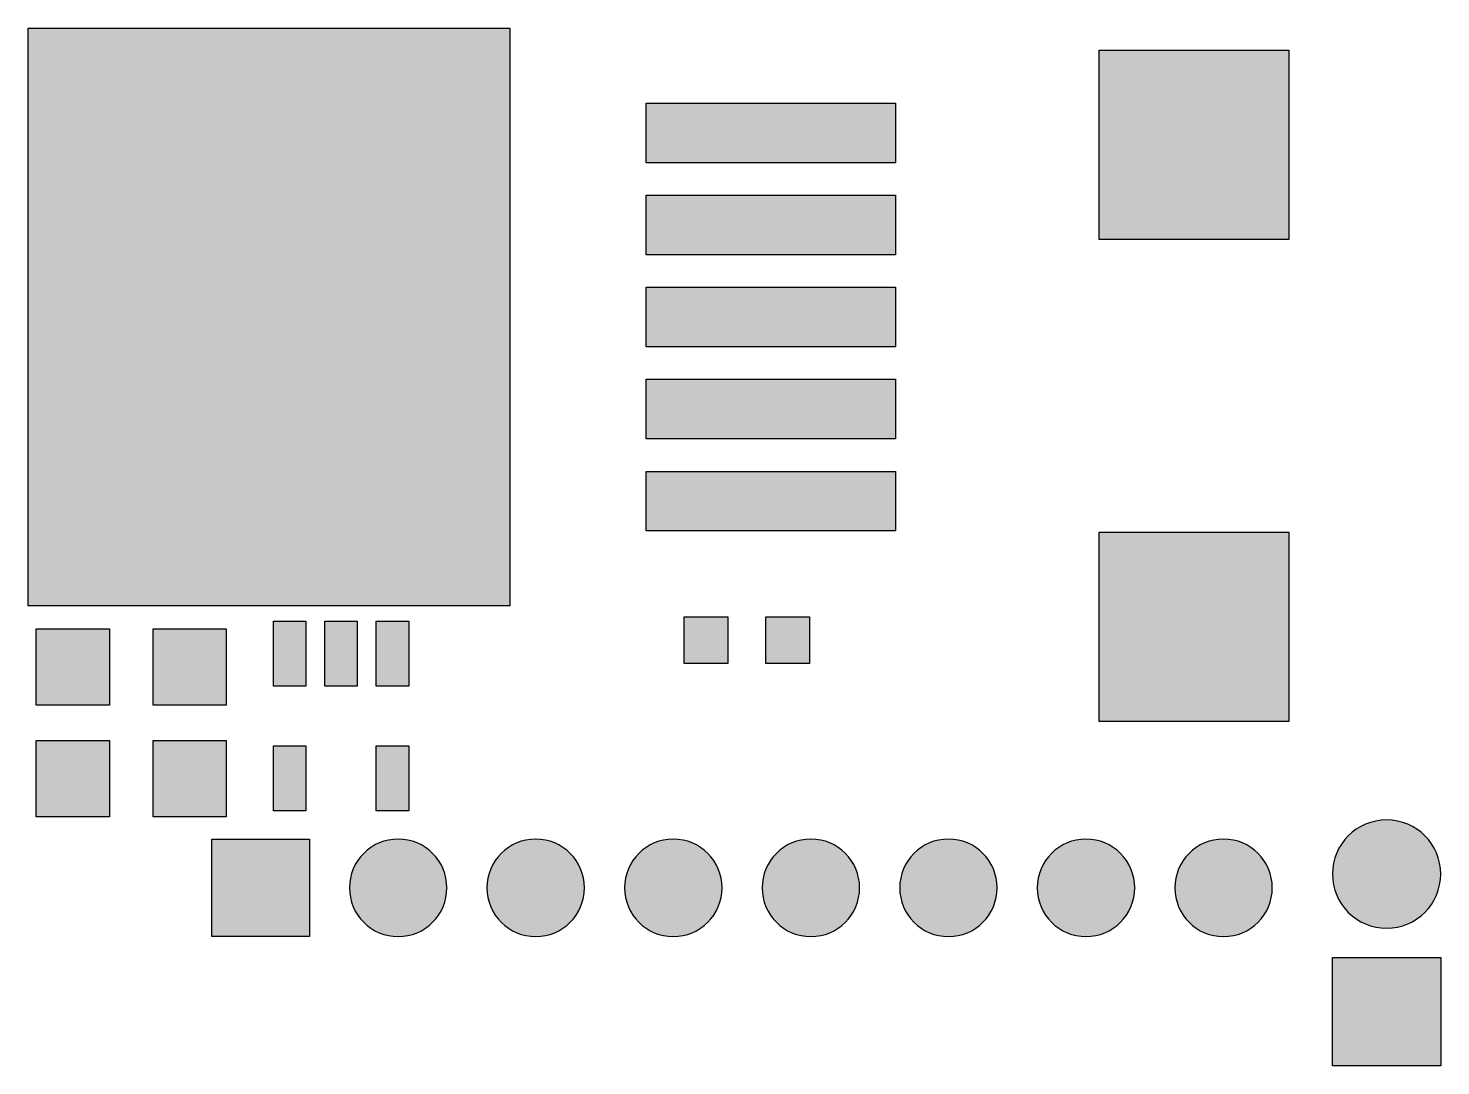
# Model space of a CAD drawing. Header units: millimetres. Extents: x 0.3 to 26.4, y 0.5 to 19.7.
import ezdxf

# ---------------------------------------------------------------- set-up
doc = ezdxf.new("R2010")
doc.units = ezdxf.units.MM
doc.header["$MEASUREMENT"] = 0
doc.layers.add('Bottom-Layer', color=7, linetype='Continuous', true_color=0x0000ff)
doc.layers.add('Multi-Layer', color=7, linetype='Continuous', true_color=0xc0c0c0)

msp = doc.modelspace()

# ---------------------------------------------------------------- hatches: boundary and pattern name
at = {"layer": 'Bottom-Layer'}
for points in [[(0.32, 9.017), (0.32, 19.685), (9.21, 19.685), (9.21, 9.017)], [(20.094, 19.281), (23.594, 19.281), (23.594, 15.781), (20.094, 15.781)], [(11.731, 17.201), (11.731, 18.301), (16.331, 18.301), (16.331, 17.201)], [(11.731, 15.501), (11.731, 16.601), (16.331, 16.601), (16.331, 15.501)], [(11.731, 13.801), (11.731, 14.901), (16.331, 14.901), (16.331, 13.801)], [(11.731, 12.101), (11.731, 13.201), (16.331, 13.201), (16.331, 12.101)], [(11.731, 10.401), (11.731, 11.501), (16.331, 11.501), (16.331, 10.401)], [(20.094, 10.381), (23.594, 10.381), (23.594, 6.881), (20.094, 6.881)], [(4.846, 7.535), (4.846, 8.735), (5.446, 8.735), (5.446, 7.535)], [(5.796, 7.535), (5.796, 8.735), (6.396, 8.735), (6.396, 7.535)], [(6.746, 7.535), (6.746, 8.735), (7.346, 8.735), (7.346, 7.535)], [(13.239, 8.814), (13.239, 7.95), (12.432, 7.95), (12.432, 8.814)], [(14.746, 8.814), (14.746, 7.95), (13.939, 7.95), (13.939, 8.814)], [(1.818, 7.183), (0.468, 7.183), (0.468, 8.593), (1.818, 8.593)], [(2.627, 8.593), (3.977, 8.593), (3.977, 7.183), (2.627, 7.183)], [(1.818, 5.123), (0.468, 5.123), (0.468, 6.533), (1.818, 6.533)], [(2.627, 6.533), (3.977, 6.533), (3.977, 5.123), (2.627, 5.123)], [(4.846, 5.235), (4.846, 6.435), (5.446, 6.435), (5.446, 5.235)], [(6.746, 5.235), (6.746, 6.435), (7.346, 6.435), (7.346, 5.235)], [(24.4, 4.064, 1), (26.4, 4.064, 1)], [(3.71, 2.91), (3.71, 4.71), (5.51, 4.71), (5.51, 2.91)], [(6.25, 3.81, 1), (8.05, 3.81, 1)], [(8.79, 3.81, 1), (10.59, 3.81, 1)], [(11.33, 3.81, 1), (13.13, 3.81, 1)], [(13.87, 3.81, 1), (15.67, 3.81, 1)], [(16.41, 3.81, 1), (18.21, 3.81, 1)], [(18.95, 3.81, 1), (20.75, 3.81, 1)], [(21.49, 3.81, 1), (23.29, 3.81, 1)], [(26.4, 0.524), (24.4, 0.524), (24.4, 2.524), (26.4, 2.524)]]:
    msp.add_hatch(color=256, dxfattribs=at).paths.add_polyline_path(points)
at = {"layer": 'Multi-Layer'}
for points in [[(24.4, 4.064, 1), (26.4, 4.064, 1)], [(24.4, 4.064, 1), (26.4, 4.064, 1)], [(24.4, 4.064, 1), (26.4, 4.064, 1)], [(3.71, 2.91), (3.71, 4.71), (5.51, 4.71), (5.51, 2.91)], [(3.71, 2.91), (3.71, 4.71), (5.51, 4.71), (5.51, 2.91)], [(3.71, 2.91), (3.71, 4.71), (5.51, 4.71), (5.51, 2.91)], [(6.25, 3.81, 1), (8.05, 3.81, 1)], [(6.25, 3.81, 1), (8.05, 3.81, 1)], [(6.25, 3.81, 1), (8.05, 3.81, 1)], [(8.79, 3.81, 1), (10.59, 3.81, 1)], [(8.79, 3.81, 1), (10.59, 3.81, 1)], [(8.79, 3.81, 1), (10.59, 3.81, 1)], [(11.33, 3.81, 1), (13.13, 3.81, 1)], [(11.33, 3.81, 1), (13.13, 3.81, 1)], [(11.33, 3.81, 1), (13.13, 3.81, 1)], [(13.87, 3.81, 1), (15.67, 3.81, 1)], [(13.87, 3.81, 1), (15.67, 3.81, 1)], [(13.87, 3.81, 1), (15.67, 3.81, 1)], [(16.41, 3.81, 1), (18.21, 3.81, 1)], [(16.41, 3.81, 1), (18.21, 3.81, 1)], [(16.41, 3.81, 1), (18.21, 3.81, 1)], [(18.95, 3.81, 1), (20.75, 3.81, 1)], [(18.95, 3.81, 1), (20.75, 3.81, 1)], [(18.95, 3.81, 1), (20.75, 3.81, 1)], [(21.49, 3.81, 1), (23.29, 3.81, 1)], [(21.49, 3.81, 1), (23.29, 3.81, 1)], [(21.49, 3.81, 1), (23.29, 3.81, 1)], [(26.4, 0.524), (24.4, 0.524), (24.4, 2.524), (26.4, 2.524)], [(26.4, 0.524), (24.4, 0.524), (24.4, 2.524), (26.4, 2.524)], [(26.4, 0.524), (24.4, 0.524), (24.4, 2.524), (26.4, 2.524)]]:
    msp.add_hatch(color=256, dxfattribs=at).paths.add_polyline_path(points)

# ---------------------------------------------------------------- linework, layer by layer
at = {"layer": 'Bottom-Layer'}
for points in [[(0.32, 9.017), (0.32, 19.685), (9.21, 19.685), (9.21, 9.017)], [(20.094, 19.281), (23.594, 19.281), (23.594, 15.781), (20.094, 15.781)], [(11.731, 17.201), (11.731, 18.301), (16.331, 18.301), (16.331, 17.201)], [(11.731, 15.501), (11.731, 16.601), (16.331, 16.601), (16.331, 15.501)], [(11.731, 13.801), (11.731, 14.901), (16.331, 14.901), (16.331, 13.801)], [(11.731, 12.101), (11.731, 13.201), (16.331, 13.201), (16.331, 12.101)], [(11.731, 10.401), (11.731, 11.501), (16.331, 11.501), (16.331, 10.401)], [(20.094, 10.381), (23.594, 10.381), (23.594, 6.881), (20.094, 6.881)], [(4.846, 7.535), (4.846, 8.735), (5.446, 8.735), (5.446, 7.535)], [(5.796, 7.535), (5.796, 8.735), (6.396, 8.735), (6.396, 7.535)], [(6.746, 7.535), (6.746, 8.735), (7.346, 8.735), (7.346, 7.535)], [(13.239, 8.814), (13.239, 7.95), (12.432, 7.95), (12.432, 8.814)], [(14.746, 8.814), (14.746, 7.95), (13.939, 7.95), (13.939, 8.814)], [(1.818, 7.183), (0.468, 7.183), (0.468, 8.593), (1.818, 8.593)], [(2.627, 8.593), (3.977, 8.593), (3.977, 7.183), (2.627, 7.183)], [(1.818, 5.123), (0.468, 5.123), (0.468, 6.533), (1.818, 6.533)], [(2.627, 6.533), (3.977, 6.533), (3.977, 5.123), (2.627, 5.123)], [(4.846, 5.235), (4.846, 6.435), (5.446, 6.435), (5.446, 5.235)], [(6.746, 5.235), (6.746, 6.435), (7.346, 6.435), (7.346, 5.235)], [(3.71, 2.91), (3.71, 4.71), (5.51, 4.71), (5.51, 2.91)], [(26.4, 0.524), (24.4, 0.524), (24.4, 2.524), (26.4, 2.524)]]:
    msp.add_lwpolyline(points, close=True, dxfattribs=at)
for points in [[(24.4, 4.064, 1), (26.4, 4.064), (26.4, 4.064, 1), (24.4, 4.064)], [(6.25, 3.81, 1), (8.05, 3.81), (8.05, 3.81, 1), (6.25, 3.81)]]:
    msp.add_lwpolyline(points, format="xyb", dxfattribs=at)
for points in [[(8.79, 3.81, 1), (10.59, 3.81, 1)], [(11.33, 3.81, 1), (13.13, 3.81, 1)], [(13.87, 3.81, 1), (15.67, 3.81, 1)], [(16.41, 3.81, 1), (18.21, 3.81, 1)], [(18.95, 3.81, 1), (20.75, 3.81, 1)], [(21.49, 3.81, 1), (23.29, 3.81, 1)]]:
    msp.add_lwpolyline(points, format="xyb", close=True, dxfattribs=at)
at = {"layer": 'Multi-Layer'}
for points in [[(24.4, 4.064, 1), (26.4, 4.064), (26.4, 4.064, 1), (24.4, 4.064)], [(24.4, 4.064, 1), (26.4, 4.064), (26.4, 4.064, 1), (24.4, 4.064)], [(24.4, 4.064, 1), (26.4, 4.064), (26.4, 4.064, 1), (24.4, 4.064)], [(6.25, 3.81, 1), (8.05, 3.81), (8.05, 3.81, 1), (6.25, 3.81)], [(6.25, 3.81, 1), (8.05, 3.81), (8.05, 3.81, 1), (6.25, 3.81)], [(6.25, 3.81, 1), (8.05, 3.81), (8.05, 3.81, 1), (6.25, 3.81)]]:
    msp.add_lwpolyline(points, format="xyb", dxfattribs=at)
for points in [[(3.71, 2.91), (3.71, 4.71), (5.51, 4.71), (5.51, 2.91)], [(3.71, 2.91), (3.71, 4.71), (5.51, 4.71), (5.51, 2.91)], [(3.71, 2.91), (3.71, 4.71), (5.51, 4.71), (5.51, 2.91)], [(26.4, 0.524), (24.4, 0.524), (24.4, 2.524), (26.4, 2.524)], [(26.4, 0.524), (24.4, 0.524), (24.4, 2.524), (26.4, 2.524)], [(26.4, 0.524), (24.4, 0.524), (24.4, 2.524), (26.4, 2.524)]]:
    msp.add_lwpolyline(points, close=True, dxfattribs=at)
for points in [[(8.79, 3.81, 1), (10.59, 3.81, 1)], [(8.79, 3.81, 1), (10.59, 3.81, 1)], [(8.79, 3.81, 1), (10.59, 3.81, 1)], [(11.33, 3.81, 1), (13.13, 3.81, 1)], [(11.33, 3.81, 1), (13.13, 3.81, 1)], [(11.33, 3.81, 1), (13.13, 3.81, 1)], [(13.87, 3.81, 1), (15.67, 3.81, 1)], [(13.87, 3.81, 1), (15.67, 3.81, 1)], [(13.87, 3.81, 1), (15.67, 3.81, 1)], [(16.41, 3.81, 1), (18.21, 3.81, 1)], [(16.41, 3.81, 1), (18.21, 3.81, 1)], [(16.41, 3.81, 1), (18.21, 3.81, 1)], [(18.95, 3.81, 1), (20.75, 3.81, 1)], [(18.95, 3.81, 1), (20.75, 3.81, 1)], [(18.95, 3.81, 1), (20.75, 3.81, 1)], [(21.49, 3.81, 1), (23.29, 3.81, 1)], [(21.49, 3.81, 1), (23.29, 3.81, 1)], [(21.49, 3.81, 1), (23.29, 3.81, 1)]]:
    msp.add_lwpolyline(points, format="xyb", close=True, dxfattribs=at)

doc.saveas('drawing.dxf')
